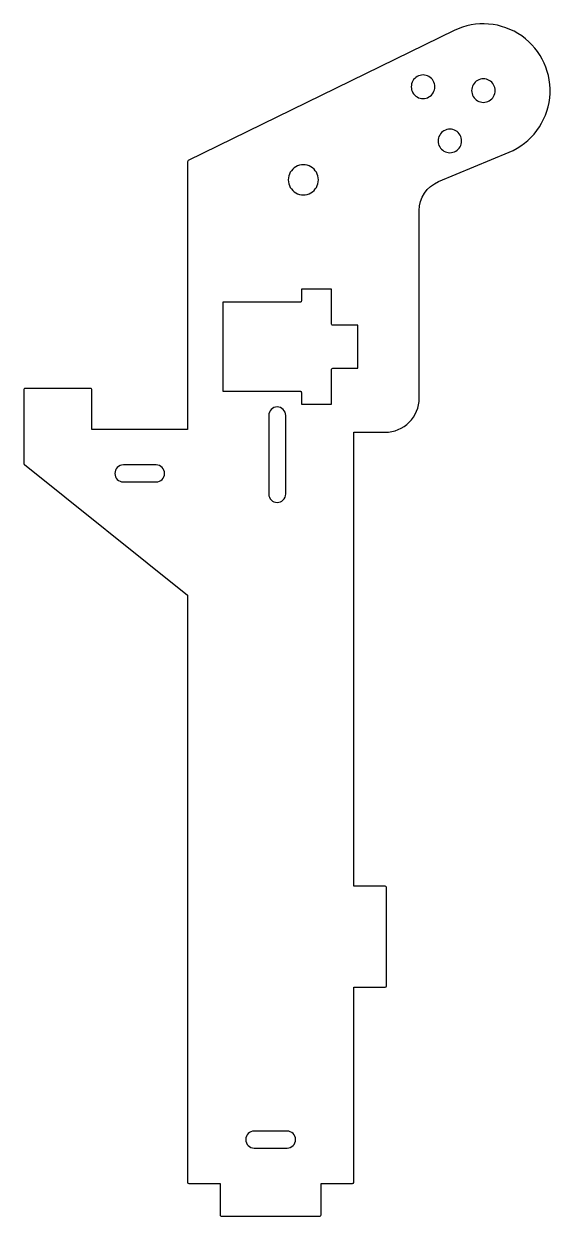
# Model space of a CAD drawing. Header units: millimetres. Extents: x -50 to 30, y -5 to 177.
import ezdxf

# ---------------------------------------------------------------- set-up
doc = ezdxf.new("R2010")
doc.units = ezdxf.units.MM

msp = doc.modelspace()

# ---------------------------------------------------------------- linework, layer by layer
for points in [[(-4.8, -0.2), (0, -0.2, 0.414214), (0.2, 0), (0.2, 29.8), (5, 29.8, 0.414214), (5.2, 30), (5.2, 45, 0.414214), (5, 45.2), (0.2, 45.2), (0.2, 114.59), (5, 114.59, 0.414214), (10.2, 119.79), (10.2, 148.45, -0.302776), (13.15, 152.88), (23.92, 157.37, 1.030521), (15.52, 175.95), (-25.09, 156.09, 0.286441), (-25.2, 155.91), (-25.2, 114.99), (-39.8, 114.99), (-39.8, 121.06, 0.414214), (-40, 121.26), (-50, 121.26, 0.414214), (-50.2, 121.06), (-50.2, 109.79, 0.227838), (-50.12, 109.63), (-25.2, 89.69), (-25.2, 0, 0.414214), (-25, -0.2), (-20.2, -0.2), (-20.2, -5, 0.414214), (-20, -5.2), (-5, -5.2, 0.414214), (-4.8, -5)], [(12.58, 167.37, 0.57735), (9.88, 168.93, 0.57735), (9.88, 165.81, 0.57735)], [(21.8, 166.79, 0.57735), (19.1, 168.35, 0.57735), (19.1, 165.23, 0.57735)], [(16.68, 159.09, 0.57735), (13.98, 160.65, 0.57735), (13.98, 157.54, 0.57735)], [(-5.2, 153.15, 0.57735), (-8.65, 155.14, 0.57735), (-8.65, 151.16, 0.57735)], [(-7.8, 118.85), (-3.2, 118.85), (-3.2, 124.15, -0.414214), (-3, 124.35), (0.8, 124.35), (0.8, 130.95), (-3, 130.95, -0.414214), (-3.2, 131.15), (-3.2, 136.45), (-7.8, 136.45), (-7.8, 134.65, -0.414214), (-8, 134.45), (-19.8, 134.45), (-19.8, 120.85), (-8, 120.85, -0.414214), (-7.8, 120.65)], [(-12.8, 105.15, 1), (-10.2, 105.15), (-10.2, 117.15, 1), (-12.8, 117.15)], [(-35, 109.59, 1), (-35, 106.99), (-30, 106.99, 1), (-30, 109.59)], [(-15, 7.8, 1), (-15, 5.2), (-10, 5.2, 1), (-10, 7.8)]]:
    msp.add_lwpolyline(points, format="xyb", close=True)

doc.saveas('drawing.dxf')
